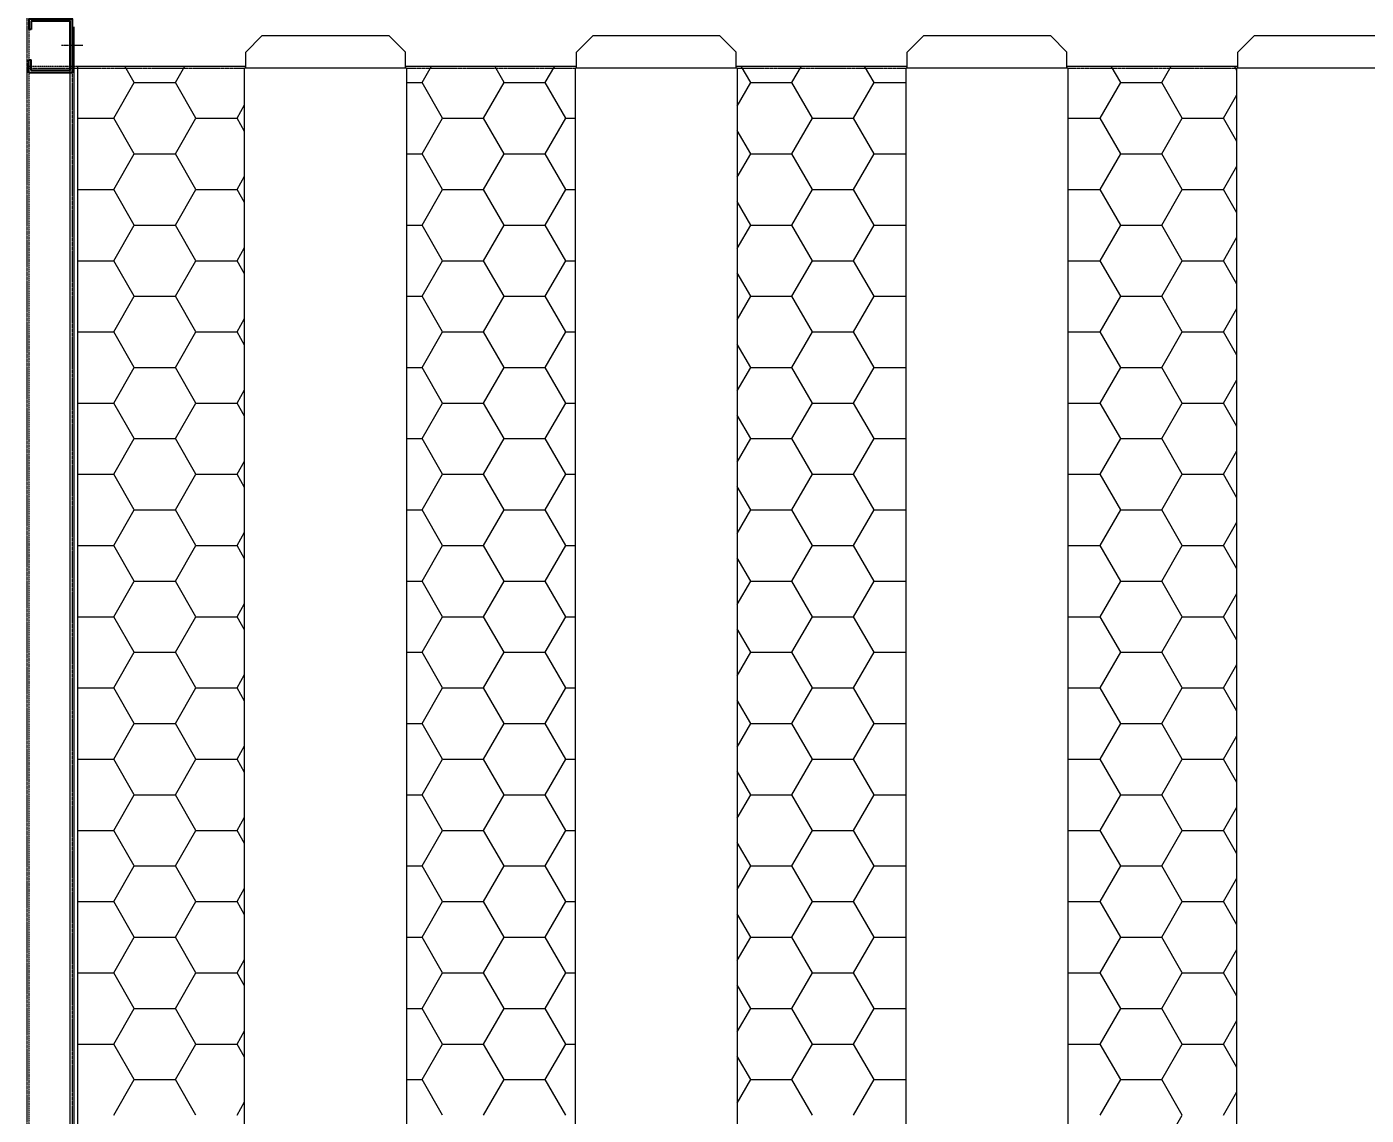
# Model space of a CAD drawing. Header units: millimetres. Extents: x -17070 to 42538, y -291348 to 31440.
# Drawn here: x 17276 to 18517, y 19027 to 20035 of the extents above; entities that cross this region are included whole.
import ezdxf

# ---------------------------------------------------------------- set-up
doc = ezdxf.new("R2010")
doc.units = ezdxf.units.MM
for name, pattern in [('CENTER', [2, 1.25, -0.25, 0.25, -0.25]), ('HIDDEN', [0.375, 0.25, -0.125]), ('HIDDENX2', [0.75, 0.5, -0.25])]:
    doc.linetypes.add(name, pattern=pattern)
doc.layers.add('center', color=1, linetype='CENTER')
doc.layers.add('HIDD', color=2, linetype='HIDDENX2')
doc.styles.get("Standard").update_dxf_attribs({"font": 'arial.ttf'})
doc.dimstyles.new('1.40', dxfattribs={"dimscale": 20, "dimtxt": 1.5, "dimasz": 1, "dimexe": 0.5, "dimexo": 0.5, "dimgap": 0.5, "dimtad": 1, "dimdec": 0, "dimzin": 0, "dimdsep": 46, "dimtxsty": 'Standard', "dimcen": 0, "dimclrd": 2, "dimclre": 2, "dimclrt": 3, "dimadec": 0, "dimazin": 0, "dimtfac": 1, "dimtdec": 0, "dimtmove": 0, "dimatfit": 0, "dimfxl": 1, "dimtolj": 1, "dimtzin": 0, "dimlwd": -1, "dimlwe": -1, "dimarcsym": 0})

# ---------------------------------------------------------------- blocks, each defined once
blk = doc.blocks.new('*D734')
at = {"color": 2, "transparency": 16777216}
for p, q in [((17175.5, 20527.7), (16618.9, 20527.7)), ((16628.9, 20407.7), (16628.9, 17647.7)), ((17175.5, 17527.7), (16618.9, 17527.7))]:
    blk.add_line(p, q, dxfattribs=at)
for points in [[(16608.9, 20407.7), (16648.9, 20407.7), (16628.9, 20527.7)], [(16608.9, 17647.7), (16648.9, 17647.7), (16628.9, 17527.7)]]:
    blk.add_solid(points, dxfattribs=at)
at = {"layer": 'Defpoints', "color": 0, "transparency": 16777216}
for p in [(17275.5, 20527.7), (16628.9, 17527.7), (17275.5, 17527.7)]:
    blk.add_point(p, dxfattribs=at)
at = {"color": 3, "lineweight": 5, "transparency": 16777216, "insert": (16497.4, 19027.7), "char_height": 140, "attachment_point": 5, "rotation": 90}
blk.add_mtext('\\A1;3000', dxfattribs=at)
blk = doc.blocks.new('435')
for p, q in [((-131382, 21088.8), (-131342, 21088.8)), ((-131382, 21088.8), (-131382, 21078.8)), ((-131380, 21086.8), (-131344, 21086.8)), ((-131380, 21086.8), (-131380, 21078.8)), ((-131344, 21086.8), (-131344, 21040.8)), ((-131342, 21088.8), (-131342, 21038.8)), ((-131342, 21088.8), (-131342, 21038.8)), ((-131380, 21078.8), (-131382, 21078.8)), ((-131382, 21038.8), (-131382, 21050.8)), ((-131382, 21050.8), (-131380, 21050.8)), ((-131380, 21040.8), (-131380, 21050.8)), ((-131342, 21038.8), (-131382, 21038.8)), ((-131344, 21040.8), (-131380, 21040.8))]:
    blk.add_line(p, q)
blk = doc.blocks.new('3')
at = {"color": 5, "lineweight": 20}
blk.add_line((17315.5, 20485.5), (17315.5, 17527.7), dxfattribs=at)
at = {"color": 7, "lineweight": 20, "ltscale": 0.014722}
blk.add_line((17319.5, 20008.7), (17319.5, 20035.2), dxfattribs=at)
at = {"lineweight": 20}
for p, q in [((17478.5, 20011.7), (17493.5, 20026.7)), ((17611.5, 20026.7), (17493.5, 20026.7)), ((17626.5, 20011.7), (17611.5, 20026.7)), ((17785.1, 20011.7), (17800.1, 20026.7)), ((17918.1, 20026.7), (17800.1, 20026.7)), ((17933.1, 20011.7), (17918.1, 20026.7)), ((18091.7, 20011.7), (18106.7, 20026.7)), ((18224.7, 20026.7), (18106.7, 20026.7)), ((18239.7, 20011.7), (18224.7, 20026.7)), ((18398.3, 20011.7), (18413.3, 20026.7)), ((18531.3, 20026.7), (18413.3, 20026.7)), ((17478.5, 19996.7), (17478.5, 20011.7)), ((17626.5, 19996.7), (17626.5, 20011.7)), ((17785.1, 19996.7), (17785.1, 20011.7)), ((17933.1, 19996.7), (17933.1, 20011.7)), ((18091.7, 19996.7), (18091.7, 20011.7)), ((18239.7, 19996.7), (18239.7, 20011.7)), ((18398.3, 19996.7), (18398.3, 20011.7))]:
    blk.add_line(p, q, dxfattribs=at)
at = {"color": 7, "lineweight": 20}
for p, q in [((17319.5, 18078.7), (17319.5, 20008.7)), ((17323, 19998.7), (17478.5, 19998.7)), ((17626.5, 19998.7), (17785.1, 19998.7)), ((17933.1, 19998.7), (18091.7, 19998.7)), ((18239.7, 19998.7), (18398.3, 19998.7))]:
    blk.add_line(p, q, dxfattribs=at)
at = {"color": 7, "lineweight": 20, "ltscale": 9.68397e-05}
blk.add_line((17323, 19998.7), (17323, 19998.8), dxfattribs=at)
at = {"color": 7, "linetype": 'Continuous', "lineweight": 20}
for p, q in [((17375.2, 19983.4), (17366.4, 19998.7)), ((17413.3, 19983.4), (17422.1, 19998.7)), ((17641.9, 19983.4), (17650.7, 19998.7)), ((17718.1, 19983.4), (17709.3, 19998.7)), ((17756.2, 19983.4), (17765, 19998.7)), ((17946.7, 19983.4), (17937.9, 19998.7)), ((17984.8, 19983.4), (17993.6, 19998.7)), ((18061, 19983.4), (18052.2, 19998.7)), ((18289.6, 19983.4), (18280.8, 19998.7)), ((18327.7, 19983.4), (18336.5, 19998.7)), ((18397.3, 19994.8), (18395.1, 19998.7)), ((17356.1, 19950.4), (17375.2, 19983.4)), ((17375.2, 19983.4), (17413.3, 19983.4)), ((17432.3, 19950.4), (17413.3, 19983.4)), ((17627.5, 19983.4), (17641.9, 19983.4)), ((17660.9, 19950.4), (17641.9, 19983.4)), ((17699, 19950.4), (17718.1, 19983.4)), ((17718.1, 19983.4), (17756.2, 19983.4)), ((17775.2, 19950.4), (17756.2, 19983.4)), ((17934.1, 19961.7), (17946.7, 19983.4)), ((17946.7, 19983.4), (17984.8, 19983.4)), ((18003.8, 19950.4), (17984.8, 19983.4)), ((18041.9, 19950.4), (18061, 19983.4)), ((18061, 19983.4), (18090.7, 19983.4)), ((18270.5, 19950.4), (18289.6, 19983.4)), ((18289.6, 19983.4), (18327.7, 19983.4)), ((18346.7, 19950.4), (18327.7, 19983.4)), ((18384.8, 19950.4), (18397.3, 19972.1)), ((17470.4, 19950.4), (17477.5, 19962.7)), ((17323, 19950.4), (17356.1, 19950.4)), ((17375.2, 19917.4), (17356.1, 19950.4)), ((17413.3, 19917.4), (17432.3, 19950.4)), ((17432.3, 19950.4), (17470.4, 19950.4)), ((17477.5, 19938.2), (17470.4, 19950.4)), ((17641.9, 19917.4), (17660.9, 19950.4)), ((17660.9, 19950.4), (17699, 19950.4)), ((17718.1, 19917.4), (17699, 19950.4)), ((17756.2, 19917.4), (17775.2, 19950.4)), ((17775.2, 19950.4), (17784.1, 19950.4)), ((17984.8, 19917.4), (18003.8, 19950.4)), ((18003.8, 19950.4), (18041.9, 19950.4)), ((18061, 19917.4), (18041.9, 19950.4)), ((18240.7, 19950.4), (18270.5, 19950.4)), ((18289.6, 19917.4), (18270.5, 19950.4)), ((18327.7, 19917.4), (18346.7, 19950.4)), ((18346.7, 19950.4), (18384.8, 19950.4)), ((18397.3, 19928.8), (18384.8, 19950.4)), ((17946.7, 19917.4), (17934.1, 19939.2)), ((17356.1, 19884.4), (17375.2, 19917.4)), ((17375.2, 19917.4), (17413.3, 19917.4)), ((17432.3, 19884.4), (17413.3, 19917.4)), ((17627.5, 19917.4), (17641.9, 19917.4)), ((17660.9, 19884.4), (17641.9, 19917.4)), ((17699, 19884.4), (17718.1, 19917.4)), ((17718.1, 19917.4), (17756.2, 19917.4)), ((17775.2, 19884.4), (17756.2, 19917.4)), ((17934.1, 19895.7), (17946.7, 19917.4)), ((17946.7, 19917.4), (17984.8, 19917.4)), ((18003.8, 19884.4), (17984.8, 19917.4)), ((18041.9, 19884.4), (18061, 19917.4)), ((18061, 19917.4), (18090.7, 19917.4)), ((18270.5, 19884.4), (18289.6, 19917.4)), ((18289.6, 19917.4), (18327.7, 19917.4)), ((18346.7, 19884.4), (18327.7, 19917.4)), ((18384.8, 19884.4), (18397.3, 19906.1)), ((17470.4, 19884.4), (17477.5, 19896.7)), ((17323, 19884.4), (17356.1, 19884.4)), ((17375.2, 19851.4), (17356.1, 19884.4)), ((17413.3, 19851.4), (17432.3, 19884.4)), ((17432.3, 19884.4), (17470.4, 19884.4)), ((17477.5, 19872.2), (17470.4, 19884.4)), ((17641.9, 19851.4), (17660.9, 19884.4)), ((17660.9, 19884.4), (17699, 19884.4)), ((17718.1, 19851.4), (17699, 19884.4)), ((17756.2, 19851.4), (17775.2, 19884.4)), ((17775.2, 19884.4), (17784.1, 19884.4)), ((17984.8, 19851.4), (18003.8, 19884.4)), ((18003.8, 19884.4), (18041.9, 19884.4)), ((18061, 19851.4), (18041.9, 19884.4)), ((18240.7, 19884.4), (18270.5, 19884.4)), ((18289.6, 19851.4), (18270.5, 19884.4)), ((18327.7, 19851.4), (18346.7, 19884.4)), ((18346.7, 19884.4), (18384.8, 19884.4)), ((18397.3, 19862.8), (18384.8, 19884.4)), ((17946.7, 19851.4), (17934.1, 19873.2)), ((17356.1, 19818.4), (17375.2, 19851.4)), ((17375.2, 19851.4), (17413.3, 19851.4)), ((17432.3, 19818.4), (17413.3, 19851.4)), ((17627.5, 19851.4), (17641.9, 19851.4)), ((17660.9, 19818.4), (17641.9, 19851.4)), ((17699, 19818.4), (17718.1, 19851.4)), ((17718.1, 19851.4), (17756.2, 19851.4)), ((17775.2, 19818.4), (17756.2, 19851.4)), ((17934.1, 19829.7), (17946.7, 19851.4)), ((17946.7, 19851.4), (17984.8, 19851.4)), ((18003.8, 19818.4), (17984.8, 19851.4)), ((18041.9, 19818.4), (18061, 19851.4)), ((18061, 19851.4), (18090.7, 19851.4)), ((18270.5, 19818.4), (18289.6, 19851.4)), ((18289.6, 19851.4), (18327.7, 19851.4)), ((18346.7, 19818.4), (18327.7, 19851.4)), ((17470.4, 19818.4), (17477.5, 19830.7)), ((18384.8, 19818.4), (18397.3, 19840.1)), ((17323, 19818.4), (17356.1, 19818.4)), ((17375.2, 19785.4), (17356.1, 19818.4)), ((17413.3, 19785.4), (17432.3, 19818.4)), ((17432.3, 19818.4), (17470.4, 19818.4)), ((17477.5, 19806.2), (17470.4, 19818.4)), ((17641.9, 19785.4), (17660.9, 19818.4)), ((17660.9, 19818.4), (17699, 19818.4)), ((17718.1, 19785.4), (17699, 19818.4)), ((17756.2, 19785.4), (17775.2, 19818.4)), ((17775.2, 19818.4), (17784.1, 19818.4)), ((17984.8, 19785.4), (18003.8, 19818.4)), ((18003.8, 19818.4), (18041.9, 19818.4)), ((18061, 19785.4), (18041.9, 19818.4)), ((18240.7, 19818.4), (18270.5, 19818.4)), ((18289.6, 19785.4), (18270.5, 19818.4)), ((18327.7, 19785.4), (18346.7, 19818.4)), ((18346.7, 19818.4), (18384.8, 19818.4)), ((18397.3, 19796.8), (18384.8, 19818.4)), ((17946.7, 19785.4), (17934.1, 19807.2)), ((17356.1, 19752.5), (17375.2, 19785.4)), ((17375.2, 19785.4), (17413.3, 19785.4)), ((17432.3, 19752.5), (17413.3, 19785.4)), ((17627.5, 19785.4), (17641.9, 19785.4)), ((17660.9, 19752.5), (17641.9, 19785.4)), ((17699, 19752.5), (17718.1, 19785.4)), ((17718.1, 19785.4), (17756.2, 19785.4)), ((17775.2, 19752.5), (17756.2, 19785.4)), ((17934.1, 19763.7), (17946.7, 19785.4)), ((17946.7, 19785.4), (17984.8, 19785.4)), ((18003.8, 19752.5), (17984.8, 19785.4)), ((18041.9, 19752.5), (18061, 19785.4)), ((18061, 19785.4), (18090.7, 19785.4)), ((18270.5, 19752.5), (18289.6, 19785.4)), ((18289.6, 19785.4), (18327.7, 19785.4)), ((18346.7, 19752.5), (18327.7, 19785.4)), ((18384.8, 19752.5), (18397.3, 19774.1)), ((17470.4, 19752.5), (17477.5, 19764.7)), ((17323, 19752.5), (17356.1, 19752.5)), ((17375.2, 19719.5), (17356.1, 19752.5)), ((17413.3, 19719.5), (17432.3, 19752.5)), ((17432.3, 19752.5), (17470.4, 19752.5)), ((17477.5, 19740.2), (17470.4, 19752.5)), ((17641.9, 19719.5), (17660.9, 19752.5)), ((17660.9, 19752.5), (17699, 19752.5)), ((17718.1, 19719.5), (17699, 19752.5)), ((17756.2, 19719.5), (17775.2, 19752.5)), ((17775.2, 19752.5), (17784.1, 19752.5)), ((17984.8, 19719.5), (18003.8, 19752.5)), ((18003.8, 19752.5), (18041.9, 19752.5)), ((18061, 19719.5), (18041.9, 19752.5)), ((18240.7, 19752.5), (18270.5, 19752.5)), ((18289.6, 19719.5), (18270.5, 19752.5)), ((18327.7, 19719.5), (18346.7, 19752.5)), ((18346.7, 19752.5), (18384.8, 19752.5)), ((18397.3, 19730.8), (18384.8, 19752.5)), ((17946.7, 19719.5), (17934.1, 19741.2)), ((17356.1, 19686.5), (17375.2, 19719.5)), ((17375.2, 19719.5), (17413.3, 19719.5)), ((17432.3, 19686.5), (17413.3, 19719.5)), ((17627.5, 19719.5), (17641.9, 19719.5)), ((17660.9, 19686.5), (17641.9, 19719.5)), ((17699, 19686.5), (17718.1, 19719.5)), ((17718.1, 19719.5), (17756.2, 19719.5)), ((17775.2, 19686.5), (17756.2, 19719.5)), ((17934.1, 19697.7), (17946.7, 19719.5)), ((17946.7, 19719.5), (17984.8, 19719.5)), ((18003.8, 19686.5), (17984.8, 19719.5)), ((18041.9, 19686.5), (18061, 19719.5)), ((18061, 19719.5), (18090.7, 19719.5)), ((18270.5, 19686.5), (18289.6, 19719.5)), ((18289.6, 19719.5), (18327.7, 19719.5)), ((18346.7, 19686.5), (18327.7, 19719.5)), ((18384.8, 19686.5), (18397.3, 19708.1)), ((17470.4, 19686.5), (17477.5, 19698.7)), ((17323, 19686.5), (17356.1, 19686.5)), ((17375.2, 19653.5), (17356.1, 19686.5)), ((17413.3, 19653.5), (17432.3, 19686.5)), ((17432.3, 19686.5), (17470.4, 19686.5)), ((17477.5, 19674.2), (17470.4, 19686.5)), ((17641.9, 19653.5), (17660.9, 19686.5)), ((17660.9, 19686.5), (17699, 19686.5)), ((17718.1, 19653.5), (17699, 19686.5)), ((17756.2, 19653.5), (17775.2, 19686.5)), ((17775.2, 19686.5), (17784.1, 19686.5)), ((17984.8, 19653.5), (18003.8, 19686.5)), ((18003.8, 19686.5), (18041.9, 19686.5)), ((18061, 19653.5), (18041.9, 19686.5)), ((18240.7, 19686.5), (18270.5, 19686.5)), ((18289.6, 19653.5), (18270.5, 19686.5)), ((18327.7, 19653.5), (18346.7, 19686.5)), ((18346.7, 19686.5), (18384.8, 19686.5)), ((18397.3, 19664.8), (18384.8, 19686.5)), ((17946.7, 19653.5), (17934.1, 19675.2)), ((17356.1, 19620.5), (17375.2, 19653.5)), ((17375.2, 19653.5), (17413.3, 19653.5)), ((17432.3, 19620.5), (17413.3, 19653.5)), ((17627.5, 19653.5), (17641.9, 19653.5)), ((17660.9, 19620.5), (17641.9, 19653.5)), ((17699, 19620.5), (17718.1, 19653.5)), ((17718.1, 19653.5), (17756.2, 19653.5)), ((17775.2, 19620.5), (17756.2, 19653.5)), ((17934.1, 19631.7), (17946.7, 19653.5)), ((17946.7, 19653.5), (17984.8, 19653.5)), ((18003.8, 19620.5), (17984.8, 19653.5)), ((18041.9, 19620.5), (18061, 19653.5)), ((18061, 19653.5), (18090.7, 19653.5)), ((18270.5, 19620.5), (18289.6, 19653.5)), ((18289.6, 19653.5), (18327.7, 19653.5)), ((18346.7, 19620.5), (18327.7, 19653.5)), ((17470.4, 19620.5), (17477.5, 19632.7)), ((18384.8, 19620.5), (18397.3, 19642.1)), ((17323, 19620.5), (17356.1, 19620.5)), ((17375.2, 19587.5), (17356.1, 19620.5)), ((17413.3, 19587.5), (17432.3, 19620.5)), ((17432.3, 19620.5), (17470.4, 19620.5)), ((17477.5, 19608.2), (17470.4, 19620.5)), ((17641.9, 19587.5), (17660.9, 19620.5)), ((17660.9, 19620.5), (17699, 19620.5)), ((17718.1, 19587.5), (17699, 19620.5)), ((17756.2, 19587.5), (17775.2, 19620.5)), ((17775.2, 19620.5), (17784.1, 19620.5)), ((17984.8, 19587.5), (18003.8, 19620.5)), ((18003.8, 19620.5), (18041.9, 19620.5)), ((18061, 19587.5), (18041.9, 19620.5)), ((18240.7, 19620.5), (18270.5, 19620.5)), ((18289.6, 19587.5), (18270.5, 19620.5)), ((18327.7, 19587.5), (18346.7, 19620.5)), ((18346.7, 19620.5), (18384.8, 19620.5)), ((18397.3, 19598.8), (18384.8, 19620.5)), ((17946.7, 19587.5), (17934.1, 19609.2)), ((17356.1, 19554.5), (17375.2, 19587.5)), ((17375.2, 19587.5), (17413.3, 19587.5)), ((17432.3, 19554.5), (17413.3, 19587.5)), ((17627.5, 19587.5), (17641.9, 19587.5)), ((17660.9, 19554.5), (17641.9, 19587.5)), ((17699, 19554.5), (17718.1, 19587.5)), ((17718.1, 19587.5), (17756.2, 19587.5)), ((17775.2, 19554.5), (17756.2, 19587.5)), ((17934.1, 19565.7), (17946.7, 19587.5)), ((17946.7, 19587.5), (17984.8, 19587.5)), ((18003.8, 19554.5), (17984.8, 19587.5)), ((18041.9, 19554.5), (18061, 19587.5)), ((18061, 19587.5), (18090.7, 19587.5)), ((18270.5, 19554.5), (18289.6, 19587.5)), ((18289.6, 19587.5), (18327.7, 19587.5)), ((18346.7, 19554.5), (18327.7, 19587.5)), ((18384.8, 19554.5), (18397.3, 19576.1)), ((17470.4, 19554.5), (17477.5, 19566.8)), ((17323, 19554.5), (17356.1, 19554.5)), ((17375.2, 19521.5), (17356.1, 19554.5)), ((17413.3, 19521.5), (17432.3, 19554.5)), ((17432.3, 19554.5), (17470.4, 19554.5)), ((17477.5, 19542.2), (17470.4, 19554.5)), ((17641.9, 19521.5), (17660.9, 19554.5)), ((17660.9, 19554.5), (17699, 19554.5)), ((17718.1, 19521.5), (17699, 19554.5)), ((17756.2, 19521.5), (17775.2, 19554.5)), ((17775.2, 19554.5), (17784.1, 19554.5)), ((17984.8, 19521.5), (18003.8, 19554.5)), ((18003.8, 19554.5), (18041.9, 19554.5)), ((18061, 19521.5), (18041.9, 19554.5)), ((18240.7, 19554.5), (18270.5, 19554.5)), ((18289.6, 19521.5), (18270.5, 19554.5)), ((18327.7, 19521.5), (18346.7, 19554.5)), ((18346.7, 19554.5), (18384.8, 19554.5)), ((18397.3, 19532.9), (18384.8, 19554.5)), ((17946.7, 19521.5), (17934.1, 19543.2)), ((17356.1, 19488.5), (17375.2, 19521.5)), ((17375.2, 19521.5), (17413.3, 19521.5)), ((17432.3, 19488.5), (17413.3, 19521.5)), ((17627.5, 19521.5), (17641.9, 19521.5)), ((17660.9, 19488.5), (17641.9, 19521.5)), ((17699, 19488.5), (17718.1, 19521.5)), ((17718.1, 19521.5), (17756.2, 19521.5)), ((17775.2, 19488.5), (17756.2, 19521.5)), ((17934.1, 19499.7), (17946.7, 19521.5)), ((17946.7, 19521.5), (17984.8, 19521.5)), ((18003.8, 19488.5), (17984.8, 19521.5)), ((18041.9, 19488.5), (18061, 19521.5)), ((18061, 19521.5), (18090.7, 19521.5)), ((18270.5, 19488.5), (18289.6, 19521.5)), ((18289.6, 19521.5), (18327.7, 19521.5)), ((18346.7, 19488.5), (18327.7, 19521.5)), ((18384.8, 19488.5), (18397.3, 19510.1)), ((17470.4, 19488.5), (17477.5, 19500.8)), ((17323, 19488.5), (17356.1, 19488.5)), ((17375.2, 19455.5), (17356.1, 19488.5)), ((17413.3, 19455.5), (17432.3, 19488.5)), ((17432.3, 19488.5), (17470.4, 19488.5)), ((17477.5, 19476.2), (17470.4, 19488.5)), ((17641.9, 19455.5), (17660.9, 19488.5)), ((17660.9, 19488.5), (17699, 19488.5)), ((17718.1, 19455.5), (17699, 19488.5)), ((17756.2, 19455.5), (17775.2, 19488.5)), ((17775.2, 19488.5), (17784.1, 19488.5)), ((17984.8, 19455.5), (18003.8, 19488.5)), ((18003.8, 19488.5), (18041.9, 19488.5)), ((18061, 19455.5), (18041.9, 19488.5)), ((18240.7, 19488.5), (18270.5, 19488.5)), ((18289.6, 19455.5), (18270.5, 19488.5)), ((18327.7, 19455.5), (18346.7, 19488.5)), ((18346.7, 19488.5), (18384.8, 19488.5)), ((18397.3, 19466.9), (18384.8, 19488.5)), ((17946.7, 19455.5), (17934.1, 19477.3)), ((17356.1, 19422.5), (17375.2, 19455.5)), ((17375.2, 19455.5), (17413.3, 19455.5)), ((17432.3, 19422.5), (17413.3, 19455.5)), ((17627.5, 19455.5), (17641.9, 19455.5)), ((17660.9, 19422.5), (17641.9, 19455.5)), ((17699, 19422.5), (17718.1, 19455.5)), ((17718.1, 19455.5), (17756.2, 19455.5)), ((17775.2, 19422.5), (17756.2, 19455.5)), ((17934.1, 19433.7), (17946.7, 19455.5)), ((17946.7, 19455.5), (17984.8, 19455.5)), ((18003.8, 19422.5), (17984.8, 19455.5)), ((18041.9, 19422.5), (18061, 19455.5)), ((18061, 19455.5), (18090.7, 19455.5)), ((18270.5, 19422.5), (18289.6, 19455.5)), ((18289.6, 19455.5), (18327.7, 19455.5)), ((18346.7, 19422.5), (18327.7, 19455.5)), ((18384.8, 19422.5), (18397.3, 19444.1)), ((17470.4, 19422.5), (17477.5, 19434.8)), ((17323, 19422.5), (17356.1, 19422.5)), ((17375.2, 19389.5), (17356.1, 19422.5)), ((17413.3, 19389.5), (17432.3, 19422.5)), ((17432.3, 19422.5), (17470.4, 19422.5)), ((17477.5, 19410.2), (17470.4, 19422.5)), ((17641.9, 19389.5), (17660.9, 19422.5)), ((17660.9, 19422.5), (17699, 19422.5)), ((17718.1, 19389.5), (17699, 19422.5)), ((17756.2, 19389.5), (17775.2, 19422.5)), ((17775.2, 19422.5), (17784.1, 19422.5)), ((17984.8, 19389.5), (18003.8, 19422.5)), ((18003.8, 19422.5), (18041.9, 19422.5)), ((18061, 19389.5), (18041.9, 19422.5)), ((18240.7, 19422.5), (18270.5, 19422.5)), ((18289.6, 19389.5), (18270.5, 19422.5)), ((18327.7, 19389.5), (18346.7, 19422.5)), ((18346.7, 19422.5), (18384.8, 19422.5)), ((18397.3, 19400.9), (18384.8, 19422.5)), ((17946.7, 19389.5), (17934.1, 19411.3)), ((17356.1, 19356.5), (17375.2, 19389.5)), ((17375.2, 19389.5), (17413.3, 19389.5)), ((17432.3, 19356.5), (17413.3, 19389.5)), ((17627.5, 19389.5), (17641.9, 19389.5)), ((17660.9, 19356.5), (17641.9, 19389.5)), ((17699, 19356.5), (17718.1, 19389.5)), ((17718.1, 19389.5), (17756.2, 19389.5)), ((17775.2, 19356.5), (17756.2, 19389.5)), ((17934.1, 19367.7), (17946.7, 19389.5)), ((17946.7, 19389.5), (17984.8, 19389.5)), ((18003.8, 19356.5), (17984.8, 19389.5)), ((18041.9, 19356.5), (18061, 19389.5)), ((18061, 19389.5), (18090.7, 19389.5)), ((18270.5, 19356.5), (18289.6, 19389.5)), ((18289.6, 19389.5), (18327.7, 19389.5)), ((18346.7, 19356.5), (18327.7, 19389.5)), ((18384.8, 19356.5), (18397.3, 19378.1)), ((17470.4, 19356.5), (17477.5, 19368.8)), ((17323, 19356.5), (17356.1, 19356.5)), ((17375.2, 19323.5), (17356.1, 19356.5)), ((17413.3, 19323.5), (17432.3, 19356.5)), ((17432.3, 19356.5), (17470.4, 19356.5)), ((17477.5, 19344.2), (17470.4, 19356.5)), ((17641.9, 19323.5), (17660.9, 19356.5)), ((17660.9, 19356.5), (17699, 19356.5)), ((17718.1, 19323.5), (17699, 19356.5)), ((17756.2, 19323.5), (17775.2, 19356.5)), ((17775.2, 19356.5), (17784.1, 19356.5)), ((17946.7, 19323.5), (17934.1, 19345.3)), ((17984.8, 19323.5), (18003.8, 19356.5)), ((18003.8, 19356.5), (18041.9, 19356.5)), ((18061, 19323.5), (18041.9, 19356.5)), ((18240.7, 19356.5), (18270.5, 19356.5)), ((18289.6, 19323.5), (18270.5, 19356.5)), ((18327.7, 19323.5), (18346.7, 19356.5)), ((18346.7, 19356.5), (18384.8, 19356.5)), ((18397.3, 19334.9), (18384.8, 19356.5)), ((17356.1, 19290.5), (17375.2, 19323.5)), ((17375.2, 19323.5), (17413.3, 19323.5)), ((17432.3, 19290.5), (17413.3, 19323.5)), ((17627.5, 19323.5), (17641.9, 19323.5)), ((17660.9, 19290.5), (17641.9, 19323.5)), ((17699, 19290.5), (17718.1, 19323.5)), ((17718.1, 19323.5), (17756.2, 19323.5)), ((17775.2, 19290.5), (17756.2, 19323.5)), ((17934.1, 19301.7), (17946.7, 19323.5)), ((17946.7, 19323.5), (17984.8, 19323.5)), ((18003.8, 19290.5), (17984.8, 19323.5)), ((18041.9, 19290.5), (18061, 19323.5)), ((18061, 19323.5), (18090.7, 19323.5)), ((18270.5, 19290.5), (18289.6, 19323.5)), ((18289.6, 19323.5), (18327.7, 19323.5)), ((18346.7, 19290.5), (18327.7, 19323.5)), ((18384.8, 19290.5), (18397.3, 19312.1)), ((17470.4, 19290.5), (17477.5, 19302.8)), ((17323, 19290.5), (17356.1, 19290.5)), ((17375.2, 19257.5), (17356.1, 19290.5)), ((17413.3, 19257.5), (17432.3, 19290.5)), ((17432.3, 19290.5), (17470.4, 19290.5)), ((17477.5, 19278.2), (17470.4, 19290.5)), ((17641.9, 19257.5), (17660.9, 19290.5)), ((17660.9, 19290.5), (17699, 19290.5)), ((17718.1, 19257.5), (17699, 19290.5)), ((17756.2, 19257.5), (17775.2, 19290.5)), ((17775.2, 19290.5), (17784.1, 19290.5)), ((17984.8, 19257.5), (18003.8, 19290.5)), ((18003.8, 19290.5), (18041.9, 19290.5)), ((18061, 19257.5), (18041.9, 19290.5)), ((18240.7, 19290.5), (18270.5, 19290.5)), ((18289.6, 19257.5), (18270.5, 19290.5)), ((18327.7, 19257.5), (18346.7, 19290.5)), ((18346.7, 19290.5), (18384.8, 19290.5)), ((18397.3, 19268.9), (18384.8, 19290.5)), ((17946.7, 19257.5), (17934.1, 19279.3)), ((17356.1, 19224.5), (17375.2, 19257.5)), ((17375.2, 19257.5), (17413.3, 19257.5)), ((17432.3, 19224.5), (17413.3, 19257.5)), ((17627.5, 19257.5), (17641.9, 19257.5)), ((17660.9, 19224.5), (17641.9, 19257.5)), ((17699, 19224.5), (17718.1, 19257.5)), ((17718.1, 19257.5), (17756.2, 19257.5)), ((17775.2, 19224.5), (17756.2, 19257.5)), ((17934.1, 19235.8), (17946.7, 19257.5)), ((17946.7, 19257.5), (17984.8, 19257.5)), ((18003.8, 19224.5), (17984.8, 19257.5)), ((18041.9, 19224.5), (18061, 19257.5)), ((18061, 19257.5), (18090.7, 19257.5)), ((18270.5, 19224.5), (18289.6, 19257.5)), ((18289.6, 19257.5), (18327.7, 19257.5)), ((18346.7, 19224.5), (18327.7, 19257.5)), ((18384.8, 19224.5), (18397.3, 19246.1)), ((17470.4, 19224.5), (17477.5, 19236.8)), ((17323, 19224.5), (17356.1, 19224.5)), ((17375.2, 19191.5), (17356.1, 19224.5)), ((17413.3, 19191.5), (17432.3, 19224.5)), ((17432.3, 19224.5), (17470.4, 19224.5)), ((17477.5, 19212.3), (17470.4, 19224.5)), ((17641.9, 19191.5), (17660.9, 19224.5)), ((17660.9, 19224.5), (17699, 19224.5)), ((17718.1, 19191.5), (17699, 19224.5)), ((17756.2, 19191.5), (17775.2, 19224.5)), ((17775.2, 19224.5), (17784.1, 19224.5)), ((17984.8, 19191.5), (18003.8, 19224.5)), ((18003.8, 19224.5), (18041.9, 19224.5)), ((18061, 19191.5), (18041.9, 19224.5)), ((18240.7, 19224.5), (18270.5, 19224.5)), ((18289.6, 19191.5), (18270.5, 19224.5)), ((18327.7, 19191.5), (18346.7, 19224.5)), ((18346.7, 19224.5), (18384.8, 19224.5)), ((18397.3, 19202.9), (18384.8, 19224.5)), ((17946.7, 19191.5), (17934.1, 19213.3)), ((17356.1, 19158.5), (17375.2, 19191.5)), ((17375.2, 19191.5), (17413.3, 19191.5)), ((17432.3, 19158.5), (17413.3, 19191.5)), ((17627.5, 19191.5), (17641.9, 19191.5)), ((17660.9, 19158.5), (17641.9, 19191.5)), ((17699, 19158.5), (17718.1, 19191.5)), ((17718.1, 19191.5), (17756.2, 19191.5)), ((17775.2, 19158.5), (17756.2, 19191.5)), ((17934.1, 19169.8), (17946.7, 19191.5)), ((17946.7, 19191.5), (17984.8, 19191.5)), ((18003.8, 19158.5), (17984.8, 19191.5)), ((18041.9, 19158.5), (18061, 19191.5)), ((18061, 19191.5), (18090.7, 19191.5)), ((18270.5, 19158.5), (18289.6, 19191.5)), ((18289.6, 19191.5), (18327.7, 19191.5)), ((18346.7, 19158.5), (18327.7, 19191.5)), ((18384.8, 19158.5), (18397.3, 19180.2)), ((17323, 19158.5), (17356.1, 19158.5)), ((17375.2, 19125.5), (17356.1, 19158.5)), ((17413.3, 19125.5), (17432.3, 19158.5)), ((17432.3, 19158.5), (17470.4, 19158.5)), ((17470.4, 19158.5), (17477.5, 19170.8)), ((17477.5, 19146.3), (17470.4, 19158.5)), ((17641.9, 19125.5), (17660.9, 19158.5)), ((17660.9, 19158.5), (17699, 19158.5)), ((17718.1, 19125.5), (17699, 19158.5)), ((17756.2, 19125.5), (17775.2, 19158.5)), ((17775.2, 19158.5), (17784.1, 19158.5)), ((17984.8, 19125.5), (18003.8, 19158.5)), ((18003.8, 19158.5), (18041.9, 19158.5)), ((18061, 19125.5), (18041.9, 19158.5)), ((18240.7, 19158.5), (18270.5, 19158.5)), ((18289.6, 19125.5), (18270.5, 19158.5)), ((18327.7, 19125.5), (18346.7, 19158.5)), ((18346.7, 19158.5), (18384.8, 19158.5)), ((18397.3, 19136.9), (18384.8, 19158.5)), ((17946.7, 19125.5), (17934.1, 19147.3)), ((17356.1, 19092.5), (17375.2, 19125.5)), ((17375.2, 19125.5), (17413.3, 19125.5)), ((17432.3, 19092.5), (17413.3, 19125.5)), ((17627.5, 19125.5), (17641.9, 19125.5)), ((17660.9, 19092.5), (17641.9, 19125.5)), ((17699, 19092.5), (17718.1, 19125.5)), ((17718.1, 19125.5), (17756.2, 19125.5)), ((17775.2, 19092.5), (17756.2, 19125.5)), ((17934.1, 19103.8), (17946.7, 19125.5)), ((17946.7, 19125.5), (17984.8, 19125.5)), ((18003.8, 19092.5), (17984.8, 19125.5)), ((18041.9, 19092.5), (18061, 19125.5)), ((18061, 19125.5), (18090.7, 19125.5)), ((18270.5, 19092.5), (18289.6, 19125.5)), ((18289.6, 19125.5), (18327.7, 19125.5)), ((18346.7, 19092.5), (18327.7, 19125.5)), ((18384.8, 19092.5), (18397.3, 19114.2)), ((17470.4, 19092.5), (17477.5, 19104.8)), ((17323, 19092.5), (17356.1, 19092.5)), ((17375.2, 19059.5), (17356.1, 19092.5)), ((17413.3, 19059.5), (17432.3, 19092.5)), ((17432.3, 19092.5), (17470.4, 19092.5)), ((17477.5, 19080.3), (17470.4, 19092.5)), ((17641.9, 19059.5), (17660.9, 19092.5)), ((17660.9, 19092.5), (17699, 19092.5)), ((17718.1, 19059.5), (17699, 19092.5)), ((17756.2, 19059.5), (17775.2, 19092.5)), ((17775.2, 19092.5), (17784.1, 19092.5)), ((17984.8, 19059.5), (18003.8, 19092.5)), ((18003.8, 19092.5), (18041.9, 19092.5)), ((18061, 19059.5), (18041.9, 19092.5)), ((18240.7, 19092.5), (18270.5, 19092.5)), ((18289.6, 19059.5), (18270.5, 19092.5)), ((18327.7, 19059.5), (18346.7, 19092.5)), ((18346.7, 19092.5), (18384.8, 19092.5)), ((18397.3, 19070.9), (18384.8, 19092.5)), ((17946.7, 19059.5), (17934.1, 19081.3)), ((17356.1, 19026.6), (17375.2, 19059.5)), ((17375.2, 19059.5), (17413.3, 19059.5)), ((17432.3, 19026.6), (17413.3, 19059.5)), ((17627.5, 19059.5), (17641.9, 19059.5)), ((17660.9, 19026.6), (17641.9, 19059.5)), ((17699, 19026.6), (17718.1, 19059.5)), ((17718.1, 19059.5), (17756.2, 19059.5)), ((17775.2, 19026.6), (17756.2, 19059.5)), ((17934.1, 19037.8), (17946.7, 19059.5)), ((17946.7, 19059.5), (17984.8, 19059.5)), ((18003.8, 19026.6), (17984.8, 19059.5)), ((18041.9, 19026.6), (18061, 19059.5)), ((18061, 19059.5), (18090.7, 19059.5)), ((18270.5, 19026.6), (18289.6, 19059.5)), ((18289.6, 19059.5), (18327.7, 19059.5)), ((18346.7, 19026.6), (18327.7, 19059.5)), ((18384.8, 19026.6), (18397.3, 19048.2)), ((17470.4, 19026.6), (17477.5, 19038.8)), ((18327.7, 18993.6), (18346.7, 19026.6))]:
    blk.add_line(p, q, dxfattribs=at)
at = {"color": 0, "lineweight": 20}
for p, q in [((17627.5, 19996.7), (17477.5, 19996.7)), ((17477.5, 18098.7), (17477.5, 19996.7)), ((17627.5, 19996.7), (17627.5, 18098.7)), ((17934.1, 19996.7), (17784.1, 19996.7)), ((17784.1, 18098.7), (17784.1, 19996.7)), ((17934.1, 19996.7), (17934.1, 18098.7)), ((18240.7, 19996.7), (18090.7, 19996.7)), ((18090.7, 18098.7), (18090.7, 19996.7)), ((18240.7, 19996.7), (18240.7, 18098.7)), ((18547.3, 19996.7), (18397.3, 19996.7)), ((18397.3, 18098.7), (18397.3, 19996.7))]:
    blk.add_line(p, q, dxfattribs=at)
blk.add_lwpolyline([(17478.5, 18089.8), (17323, 18089.8), (17323, 19998.7), (17478.5, 19998.7)], dxfattribs=at)
at = {"layer": 'center', "lineweight": 20}
for p, q in [((17275.5, 20527.7), (17275.5, 17527.7)), ((17317.5, 20487.5), (17317.5, 17527.7)), ((17327.5, 20017.7), (17307.5, 20017.7)), ((17275.5, 19996.7), (17477.5, 19996.7)), ((17627.5, 19996.7), (17784.1, 19996.7)), ((17934.1, 19996.7), (18090.7, 19996.7)), ((18240.7, 19996.7), (18397.3, 19996.7))]:
    blk.add_line(p, q, dxfattribs=at)
at = {"layer": 'HIDD', "linetype": 'HIDDEN', "lineweight": 20}
for p, q in [((17277.5, 20485.5), (17277.5, 17527.7)), ((17275.5, 19998.7), (17478.5, 19998.7)), ((17626.5, 19998.7), (17785.1, 19998.7)), ((17933.1, 19998.7), (18091.7, 19998.7)), ((18239.7, 19998.7), (18398.3, 19998.7))]:
    blk.add_line(p, q, dxfattribs=at)
at = {"lineweight": 20}
blk.add_blockref('435', (148659.5, -1046.2), dxfattribs=at)

msp = doc.modelspace()

# ---------------------------------------------------------------- block references
msp.add_blockref('3', (0, 0))

# ---------------------------------------------------------------- dimensions: what is measured, and where the dimension line sits
at = {"lineweight": 5}
dim = msp.add_linear_dim(base=(16628.9, 17527.7), p1=(17275.5, 20527.7), p2=(17275.5, 17527.7), angle=90, dimstyle='1.40', override={"dimtxt": 7, "dimasz": 6, "dimexo": 5, "dimgap": 3}, dxfattribs=at)
dim.commit()
dim.dimension.update_dxf_attribs({"geometry": '*D734', "text_midpoint": (16497.4, 19027.7)})

doc.saveas('drawing.dxf')
